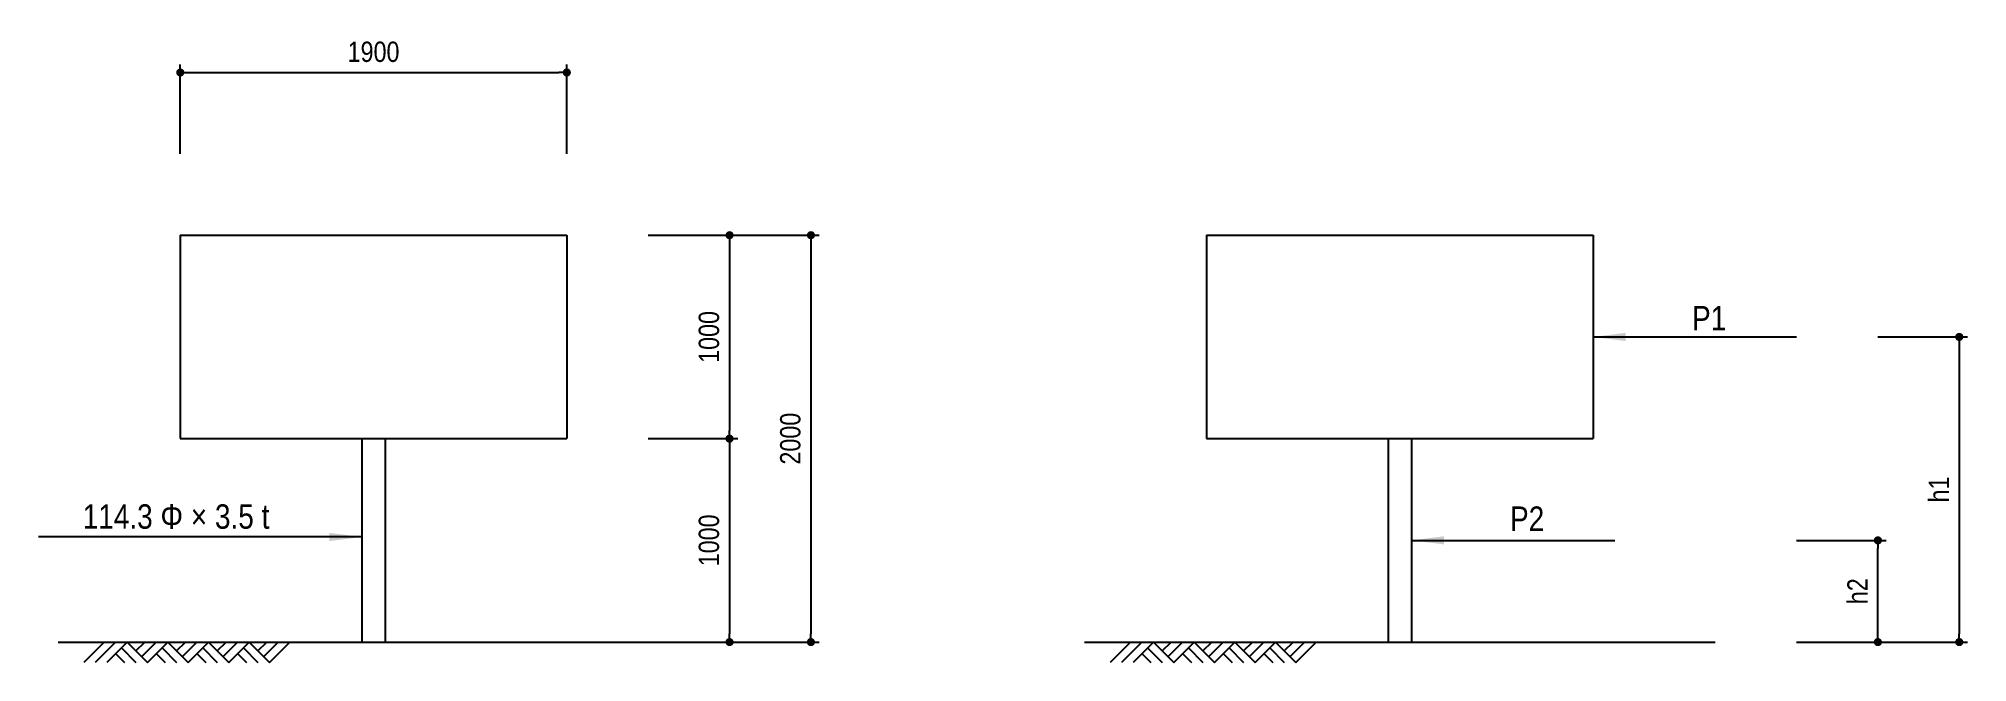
# Model space of a CAD drawing. Extents: x 1451 to 10933, y 585 to 3652.
import ezdxf

# ---------------------------------------------------------------- set-up
doc = ezdxf.new("R2010")
doc.units = 0
doc.header["$LTSCALE"] = 400
for name, color, linetype in [('_SYM', 7, 'Continuous'), ('DIM1', 1, 'Continuous'), ('SYM1', 1, 'Continuous')]:
    doc.layers.add(name, color=color, linetype=linetype)
doc.styles.get("Standard").update_dxf_attribs({"font": 'ARIALN.TTF'})
doc.dimstyles.new('일반도면_0040', dxfattribs={"dimtxt": 100, "dimasz": 40, "dimexe": 40, "dimexo": 400, "dimgap": 50, "dimtad": 1, "dimdec": 0, "dimzin": 0, "dimdsep": 46, "dimtxsty": 'Standard', "dimblk": 'DOT', "dimcen": -200, "dimclrd": 1, "dimclre": 1, "dimclrt": 2, "dimadec": 8, "dimazin": 0, "dimtfac": 1, "dimtdec": 4, "dimtix": 1, "dimtmove": 2, "dimatfit": 3, "dimfxl": 1, "dimtolj": 1, "dimtzin": 0, "dimarcsym": 0})

# ---------------------------------------------------------------- blocks, each defined once
blk = doc.blocks.new('GROUND')
at = {"layer": '_SYM', "color": 0}
for p, q in [((0, 0), (-2, -2)), ((1.13, 0), (-0.87, -2)), ((2.26, 0), (0.26, -2)), ((2.26, 0), (4.26, -2)), ((3.13, -0.87), (4, 0)), ((3.7, -1.43), (5.13, 0)), ((4.26, -2), (6.26, 0)), ((6.26, 0), (8.26, -2)), ((7.13, -0.87), (8, 0)), ((7.7, -1.43), (9.13, 0)), ((8.26, -2), (10.26, 0)), ((10.26, 0), (12.26, -2)), ((11.13, -0.87), (12, 0)), ((11.7, -1.43), (13.13, 0)), ((12.26, -2), (14.26, 0)), ((14.26, 0), (16.26, -2)), ((15.13, -0.87), (16, 0)), ((15.7, -1.43), (17.13, 0)), ((16.26, -2), (18.26, 0)), ((1.13, -1.13), (2, -2)), ((1.7, -0.57), (3.13, -2)), ((5.13, -1.13), (6, -2)), ((5.7, -0.57), (7.13, -2)), ((9.13, -1.13), (10, -2)), ((9.7, -0.57), (11.13, -2)), ((13.13, -1.13), (14, -2)), ((13.7, -0.57), (15.13, -2))]:
    blk.add_line(p, q, dxfattribs=at)
blk = doc.blocks.new('_Dot')
at = {"layer": 'DIM1'}
blk.add_line((0, 0), (-1, 0), dxfattribs=at)
at = {"layer": 'DIM1', "const_width": 0.5}
blk.add_lwpolyline([(-0.25, 0, 1), (0.25, 0, 1)], format="xyb", close=True, dxfattribs=at)
blk = doc.blocks.new('*D4')
at = {"layer": 'Defpoints', "color": 0}
for p in [(4048.1, 3485.2), (2148.1, 2685.2), (4048.1, 2685.2)]:
    blk.add_point(p, dxfattribs=at)
at = {"layer": 'DIM1', "color": 1, "lineweight": -2}
for p, q in [((2148.1, 3085.2), (2148.1, 3525.2)), ((4048.1, 3085.2), (4048.1, 3525.2)), ((2188.1, 3485.2), (4008.1, 3485.2))]:
    blk.add_line(p, q, dxfattribs=at)
at = {"layer": 'DIM1', "color": 1, "lineweight": -2, "xscale": 40, "yscale": 40, "zscale": 40, "rotation": 180}
blk.add_blockref('_Dot', (2148.1, 3485.2), dxfattribs=at)
at = {"layer": 'DIM1', "color": 1, "lineweight": -2, "xscale": 40, "yscale": 40, "zscale": 40}
blk.add_blockref('_Dot', (4048.1, 3485.2), dxfattribs=at)
at = {"layer": 'DIM1', "color": 2, "insert": (3098.1, 3586.3), "char_height": 100, "attachment_point": 5}
blk.add_mtext('\\A1;1900', dxfattribs=at)
blk = doc.blocks.new('*D5')
at = {"layer": 'Defpoints', "color": 0}
for p in [(4048.1, 2685.2), (4048.1, 1685.2), (4848.1, 1685.2)]:
    blk.add_point(p, dxfattribs=at)
at = {"layer": 'DIM1', "color": 1, "lineweight": -2}
for p, q in [((4448.1, 2685.2), (4888.1, 2685.2)), ((4848.1, 2645.2), (4848.1, 1725.2)), ((4448.1, 1685.2), (4888.1, 1685.2))]:
    blk.add_line(p, q, dxfattribs=at)
at = {"layer": 'DIM1', "color": 1, "lineweight": -2, "xscale": 40, "yscale": 40, "zscale": 40}
for p, rotation in [((4848.1, 2685.2), 90), ((4848.1, 1685.2), 270)]:
    blk.add_blockref('_Dot', p, dxfattribs=dict(at, rotation=rotation))
at = {"layer": 'DIM1', "color": 2, "insert": (4747.1, 2185.2), "char_height": 100, "attachment_point": 5, "rotation": 90}
blk.add_mtext('\\A1;1000', dxfattribs=at)
blk = doc.blocks.new('*D6')
at = {"layer": 'Defpoints', "color": 0}
for p in [(4048.1, 1685.2), (4048.1, 685.2), (4848.1, 685.2)]:
    blk.add_point(p, dxfattribs=at)
at = {"layer": 'DIM1', "color": 1, "lineweight": -2}
for p, q in [((4448.1, 1685.2), (4888.1, 1685.2)), ((4848.1, 1645.2), (4848.1, 725.2)), ((4448.1, 685.2), (4888.1, 685.2))]:
    blk.add_line(p, q, dxfattribs=at)
at = {"layer": 'DIM1', "color": 1, "lineweight": -2, "xscale": 40, "yscale": 40, "zscale": 40}
for p, rotation in [((4848.1, 1685.2), 90), ((4848.1, 685.2), 270)]:
    blk.add_blockref('_Dot', p, dxfattribs=dict(at, rotation=rotation))
at = {"layer": 'DIM1', "color": 2, "insert": (4747.1, 1185.2), "char_height": 100, "attachment_point": 5, "rotation": 90}
blk.add_mtext('\\A1;1000', dxfattribs=at)
blk = doc.blocks.new('*D7')
at = {"layer": 'Defpoints', "color": 0}
for p in [(4048.1, 2685.2), (4048.1, 685.2), (5248.1, 685.2)]:
    blk.add_point(p, dxfattribs=at)
at = {"layer": 'DIM1', "color": 1, "lineweight": -2}
for p, q in [((4448.1, 2685.2), (5288.1, 2685.2)), ((5248.1, 2645.2), (5248.1, 725.2)), ((4448.1, 685.2), (5288.1, 685.2))]:
    blk.add_line(p, q, dxfattribs=at)
at = {"layer": 'DIM1', "color": 1, "lineweight": -2, "xscale": 40, "yscale": 40, "zscale": 40}
for p, rotation in [((5248.1, 2685.2), 90), ((5248.1, 685.2), 270)]:
    blk.add_blockref('_Dot', p, dxfattribs=dict(at, rotation=rotation))
at = {"layer": 'DIM1', "color": 2, "insert": (5147.1, 1685.2), "char_height": 100, "attachment_point": 5, "rotation": 90}
blk.add_mtext('\\A1;2000', dxfattribs=at)
blk = doc.blocks.new('*D12')
at = {"layer": 'Defpoints', "color": 0}
for p in [(10092.9, 2185.2), (10092.9, 685.2), (10892.9, 685.2)]:
    blk.add_point(p, dxfattribs=at)
at = {"layer": 'DIM1', "color": 1, "lineweight": -2}
for p, q in [((10492.9, 2185.2), (10932.9, 2185.2)), ((10892.9, 2145.2), (10892.9, 725.2)), ((10492.9, 685.2), (10932.9, 685.2))]:
    blk.add_line(p, q, dxfattribs=at)
at = {"layer": 'DIM1', "color": 1, "lineweight": -2, "xscale": 40, "yscale": 40, "zscale": 40}
for p, rotation in [((10892.9, 2185.2), 90), ((10892.9, 685.2), 270)]:
    blk.add_blockref('_Dot', p, dxfattribs=dict(at, rotation=rotation))
at = {"layer": 'DIM1', "color": 2, "insert": (10792.7, 1435.2), "char_height": 100, "attachment_point": 5, "rotation": 90}
blk.add_mtext('\\A1;h1', dxfattribs=at)
blk = doc.blocks.new('*D13')
at = {"layer": 'Defpoints', "color": 0}
for p in [(9692.9, 1185.2), (10492.9, 1185.2), (9692.9, 685.2)]:
    blk.add_point(p, dxfattribs=at)
at = {"layer": 'DIM1', "color": 1, "lineweight": -2}
for p, q in [((10092.9, 1185.2), (10532.9, 1185.2)), ((10492.9, 725.2), (10492.9, 1145.2)), ((10092.9, 685.2), (10532.9, 685.2))]:
    blk.add_line(p, q, dxfattribs=at)
at = {"layer": 'DIM1', "color": 1, "lineweight": -2, "xscale": 40, "yscale": 40, "zscale": 40}
for p, rotation in [((10492.9, 1185.2), 90), ((10492.9, 685.2), 270)]:
    blk.add_blockref('_Dot', p, dxfattribs=dict(at, rotation=rotation))
at = {"layer": 'DIM1', "color": 2, "insert": (10392.7, 935.2), "char_height": 100, "attachment_point": 5, "rotation": 90}
blk.add_mtext('\\A1;h2', dxfattribs=at)

msp = doc.modelspace()

# ---------------------------------------------------------------- linework, layer by layer
for p, q in [((2148.1, 2685.2), (4048.1, 2685.2)), ((2148.1, 2685.2), (2148.1, 1685.2)), ((4048.1, 2685.2), (4048.1, 1685.2)), ((7192.9, 2685.2), (9092.9, 2685.2)), ((7192.9, 2685.2), (7192.9, 1685.2)), ((9092.9, 2685.2), (9092.9, 1685.2)), ((2148.1, 1685.2), (4048.1, 1685.2)), ((3041, 1685.2), (3041, 685.2)), ((3155.3, 1685.2), (3155.3, 685.2)), ((7192.9, 1685.2), (9092.9, 1685.2)), ((8085.8, 1685.2), (8085.8, 685.2)), ((8200.1, 1685.2), (8200.1, 685.2)), ((1548.1, 685.2), (4648.1, 685.2)), ((6592.9, 685.2), (9692.9, 685.2))]:
    msp.add_line(p, q)
at = {"layer": 'SYM1'}
for points in [[(9092.9, 2185.2), (10092.9, 2185.2)], [(3041, 1201.8), (1451.5, 1201.8)], [(8200.1, 1185.2), (9200.1, 1185.2)]]:
    msp.add_lwpolyline(points, dxfattribs=at)
for points in [[(9092.9, 2185.2), (9252.9, 2205.2), (9252.9, 2165.2)], [(3041, 1201.8), (2881, 1181.8), (2881, 1221.8)], [(8200.1, 1185.2), (8360.1, 1205.2), (8360.1, 1165.2)]]:
    msp.add_solid(points, dxfattribs=at)

# ---------------------------------------------------------------- block references
at = {"xscale": 50, "yscale": 50, "zscale": 50}
for p in [(1773.5, 685.2), (6818.3, 685.2)]:
    msp.add_blockref('GROUND', p, dxfattribs=at)

# ---------------------------------------------------------------- texts
for s, p in [('P1', (9579.4, 2217.3)), ('114.3 Φ × 3.5 t', (1668.4, 1242.5)), ('P2', (8684.6, 1231.9))]:
    msp.add_text(s, height=120).set_placement(p)

# ---------------------------------------------------------------- dimensions: what is measured, and where the dimension line sits
at = {"layer": 'DIM1'}
dim = msp.add_linear_dim(base=(4048.1, 3485.2), p1=(2148.1, 2685.2), p2=(4048.1, 2685.2), dimstyle='일반도면_0040', dxfattribs=at)
dim.commit()
dim.dimension.update_dxf_attribs({"geometry": '*D4', "text_midpoint": (3098.1, 3586.3)})
for base, p1, p2, picture, middle in [((4848.1, 1685.2), (4048.1, 2685.2), (4048.1, 1685.2), '*D5', (4747.1, 2185.2)), ((5248.1, 685.2), (4048.1, 2685.2), (4048.1, 685.2), '*D7', (5147.1, 1685.2)), ((4848.1, 685.2), (4048.1, 1685.2), (4048.1, 685.2), '*D6', (4747.1, 1185.2))]:
    dim = msp.add_linear_dim(base=base, p1=p1, p2=p2, angle=90, dimstyle='일반도면_0040', dxfattribs=at)
    dim.commit()
    dim.dimension.update_dxf_attribs({"geometry": picture, "text_midpoint": middle})
for base, p1, p2, text, picture, middle in [((10892.9, 685.2), (10092.9, 2185.2), (10092.9, 685.2), 'h1', '*D12', (10792.7, 1435.2)), ((10492.9, 1185.2), (9692.9, 685.2), (9692.9, 1185.2), 'h2', '*D13', (10392.7, 935.2))]:
    dim = msp.add_linear_dim(base=base, p1=p1, p2=p2, angle=90, text=text, dimstyle='일반도면_0040', dxfattribs=at)
    dim.commit()
    dim.dimension.update_dxf_attribs({"geometry": picture, "text_midpoint": middle})

doc.saveas('drawing.dxf')
